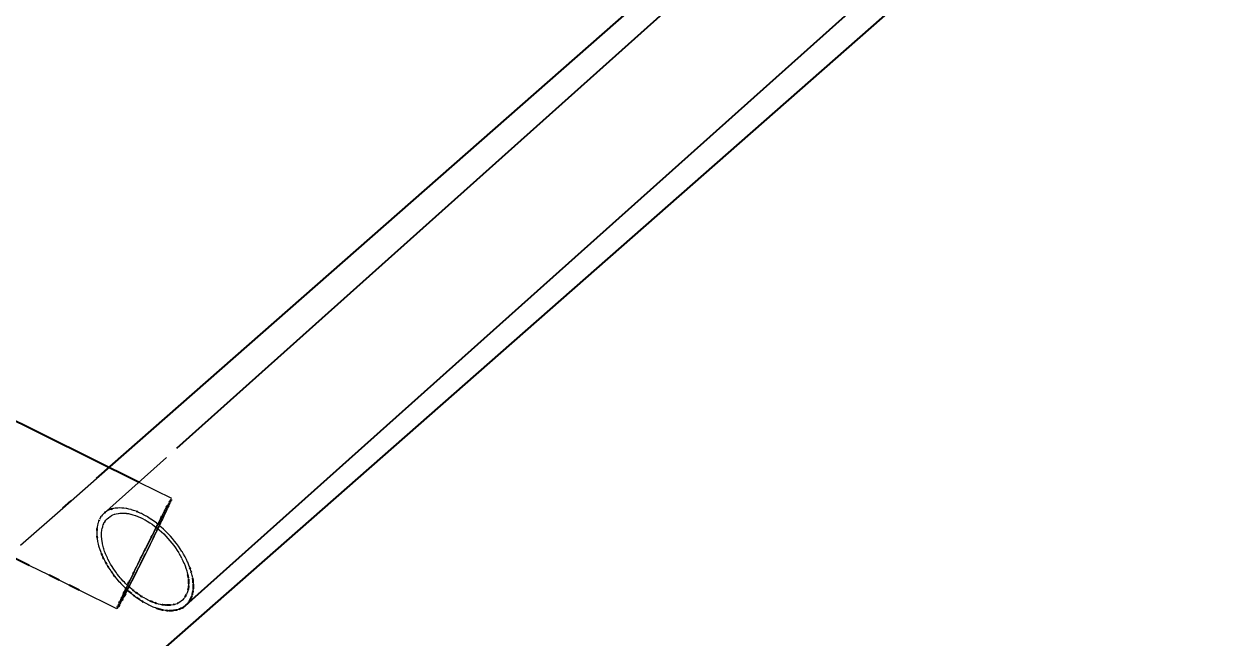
# Model space of a CAD drawing. Header units: millimetres. Extents: x -11795 to 47768, y 22971 to 65021.
# Drawn here: x 8600 to 10752, y 32909 to 34001 of the extents above; entities that cross this region are included whole.
import ezdxf

# ---------------------------------------------------------------- set-up
doc = ezdxf.new("R2010")
doc.units = ezdxf.units.MM
doc.linetypes.add('HIDDEN_50', pattern=[225, 150, -75])
for name, color, linetype, lineweight in [('DIMENSIONS', 3, 'Continuous', 18), ('PROFILE_HIDDEN', 9, 'HIDDEN_50', 18), ('PROFILE_VISIBLE', 4, 'Continuous', 25)]:
    doc.layers.add(name, color=color, linetype=linetype, lineweight=lineweight)
doc.styles.add('OpenSansCondensed-Light', font='OpenSansCondensed-Light.ttf')
doc.dimstyles.new('DIM_1_50', dxfattribs={"dimscale": 50, "dimtxt": 2.5, "dimasz": 2.5, "dimexe": 1.5, "dimexo": 1.5, "dimgap": 1, "dimtad": 1, "dimdec": 0, "dimzin": 12, "dimdsep": 46, "dimtxsty": 'OpenSansCondensed-Light', "dimtsz": 0.00125, "dimcen": 2.5, "dimclrd": 3, "dimclre": 3, "dimclrt": 3, "dimazin": 3, "dimtfac": 0.5, "dimtmove": 2, "dimatfit": 3})

msp = doc.modelspace()

# ---------------------------------------------------------------- linework, layer by layer
at = {"layer": 'PROFILE_HIDDEN'}
for p, q in [((8740.8, 33130.1), (8871.1, 33246.7)), ((8683.1, 33153.3), (8728.1, 33192.9)), ((8862, 33157.1), (8804, 33185.9)), ((8857.4, 33149.9), (8857.9, 33150.8)), ((8859, 33152.8), (8859.3, 33153.3)), ((8859.8, 33151.2), (8859, 33149.3)), ((8859.3, 33153.3), (8860.1, 33154.6)), ((8860.4, 33152.5), (8859.8, 33151.2)), ((8860.3, 33154.9), (8860.7, 33155.7)), ((8860.8, 33153.6), (8860.5, 33152.9)), ((8860.7, 33155.7), (8861.3, 33156.4)), ((8861.8, 33156.2), (8861.5, 33155.4)), ((8593.1, 33074.2), (8668.1, 33140.1)), ((8740.8, 33130.1), (8738.5, 33127.7)), ((8741.4, 33130.6), (8740.8, 33130.1)), ((8742.3, 33131.4), (8741.4, 33130.6)), ((8745.8, 33134.1), (8744.5, 33133.1)), ((8746.5, 33134.5), (8745.8, 33134.1)), ((8748.6, 33135.7), (8746.5, 33134.5)), ((8751.6, 33137.1), (8748.6, 33135.7)), ((8752.3, 33137.4), (8751.6, 33137.1)), ((8753.6, 33137.8), (8752.3, 33137.4)), ((8758.2, 33139.2), (8756.5, 33138.8)), ((8757.1, 33127.9), (8760, 33129.1)), ((8758.9, 33139.3), (8758.2, 33139.2)), ((8761.7, 33139.9), (8758.9, 33139.3)), ((8760, 33129.1), (8760.7, 33129.3)), ((8760.7, 33129.3), (8763.2, 33130)), ((8765.3, 33140.3), (8761.7, 33139.9)), ((8763.2, 33130), (8766.5, 33130.7)), ((8766, 33140.3), (8765.3, 33140.3)), ((8769.1, 33140.4), (8766, 33140.3)), ((8766.5, 33130.7), (8767.1, 33130.8)), ((8767.1, 33130.8), (8769.9, 33131.1)), ((8773.1, 33140.3), (8769.1, 33140.4)), ((8769.9, 33131.1), (8773.5, 33131.3)), ((8773.7, 33140.3), (8773.1, 33140.3)), ((8773.5, 33131.3), (8774.1, 33131.3)), ((8777.1, 33140), (8773.7, 33140.3)), ((8774.1, 33131.3), (8777.2, 33131.2)), ((8781.2, 33139.4), (8777.1, 33140)), ((8777.2, 33131.2), (8781, 33130.9)), ((8781, 33130.9), (8781.6, 33130.8)), ((8781.9, 33139.3), (8781.2, 33139.4)), ((8781.6, 33130.8), (8784.9, 33130.3)), ((8785.5, 33138.5), (8781.9, 33139.3)), ((8784.9, 33130.3), (8789, 33129.4)), ((8789.8, 33137.4), (8785.5, 33138.5)), ((8789, 33129.4), (8789.5, 33129.3)), ((8789.5, 33129.3), (8793.1, 33128.3)), ((8790.4, 33137.2), (8789.8, 33137.4)), ((8794.2, 33136.1), (8790.4, 33137.2)), ((8798.6, 33134.5), (8794.2, 33136.1)), ((8803.1, 33132.6), (8801.1, 33133.5)), ((8807.6, 33130.6), (8803.1, 33132.6)), ((8808.1, 33130.4), (8807.6, 33130.6)), ((8812.1, 33128.3), (8808.1, 33130.4)), ((8845, 33126.7), (8846.9, 33130.3)), ((8847.1, 33129.9), (8846.5, 33128.9)), ((8846.9, 33130.3), (8847.6, 33131.6)), ((8848.1, 33131.8), (8847.1, 33129.9)), ((8847.6, 33131.6), (8848.7, 33133.8)), ((8849.5, 33134.4), (8848.1, 33131.8)), ((8849.8, 33129.3), (8848.1, 33125.6)), ((8848.7, 33133.8), (8850.5, 33137)), ((8849.5, 33129.4), (8850.2, 33130.9)), ((8851.2, 33132.3), (8849.8, 33129.3)), ((8850.2, 33130.9), (8851.2, 33133.2)), ((8850.8, 33136.9), (8850.4, 33136.1)), ((8850.5, 33137), (8851, 33138.1)), ((8852, 33139.1), (8850.8, 33136.9)), ((8851, 33138.1), (8852.1, 33140.1)), ((8851.5, 33132.8), (8851.2, 33132.3)), ((8851.4, 33133.6), (8852.6, 33136.2)), ((8853, 33136.1), (8851.5, 33132.8)), ((8852.4, 33139.7), (8852, 33139.1)), ((8852.1, 33140.1), (8852.8, 33141.5)), ((8853.1, 33141), (8852.4, 33139.7)), ((8852.6, 33136.2), (8853.4, 33138)), ((8854.2, 33138.8), (8853, 33136.1)), ((8853.6, 33141.9), (8853.1, 33141)), ((8854, 33139.4), (8854.5, 33140.5)), ((8854.4, 33139.2), (8854.2, 33138.8)), ((8855.8, 33142.1), (8854.4, 33139.2)), ((8854.5, 33144.6), (8855, 33145.5)), ((8854.5, 33140.5), (8855.1, 33141.9)), ((8855, 33145.5), (8856.2, 33147.8)), ((8855.3, 33142.2), (8855.9, 33143.7)), ((8856.2, 33146.2), (8855.7, 33145.6)), ((8856.8, 33144.3), (8855.8, 33142.1)), ((8855.9, 33143.7), (8856.1, 33144.2)), ((8856.2, 33147.8), (8856.6, 33148.5)), ((8856.6, 33146.9), (8856.2, 33146.2)), ((8856.6, 33148.5), (8857.4, 33149.9)), ((8858, 33147.1), (8857, 33144.7)), ((8858.8, 33148.9), (8858, 33147.1)), ((8729.8, 33109.4), (8729.4, 33106.8)), ((8730.7, 33112.9), (8729.8, 33109.4)), ((8731, 33113.9), (8730.7, 33112.9)), ((8731.8, 33116.3), (8731, 33113.9)), ((8732.5, 33117.8), (8731.8, 33116.3)), ((8734.7, 33122.4), (8733.6, 33120.3)), ((8735.6, 33123.8), (8734.7, 33122.4)), ((8738.5, 33127.7), (8737, 33125.9)), ((8739.3, 33107.1), (8739.6, 33108)), ((8739.6, 33108), (8740.4, 33110.3)), ((8740.4, 33110.3), (8741.7, 33113.2)), ((8742.7, 33115), (8743.3, 33116)), ((8743.3, 33116), (8745.1, 33118.5)), ((8745.1, 33118.5), (8745.6, 33119.1)), ((8745.6, 33119.1), (8747.1, 33120.8)), ((8747.1, 33120.8), (8749.3, 33123)), ((8749.3, 33123), (8749.9, 33123.4)), ((8749.9, 33123.4), (8751.7, 33124.9)), ((8751.7, 33124.9), (8754.3, 33126.5)), ((8754.3, 33126.5), (8754.9, 33126.8)), ((8754.9, 33126.8), (8757.1, 33127.9)), ((8793.1, 33128.3), (8797.2, 33127)), ((8797.2, 33127), (8797.8, 33126.8)), ((8797.8, 33126.8), (8801.5, 33125.4)), ((8801.5, 33125.4), (8805.7, 33123.6)), ((8806.2, 33123.4), (8810, 33121.6)), ((8810, 33121.6), (8814.3, 33119.3)), ((8816.7, 33125.8), (8812.1, 33128.3)), ((8814.7, 33119.1), (8818.6, 33116.8)), ((8821.2, 33123.1), (8817.1, 33125.6)), ((8818.6, 33116.8), (8822.9, 33114.2)), ((8825.7, 33120.1), (8821.2, 33123.1)), ((8823.2, 33113.9), (8827.2, 33111.3)), ((8830.2, 33117), (8826, 33119.9)), ((8827.2, 33111.3), (8831.4, 33108.2)), ((8834.7, 33113.7), (8830.2, 33117)), ((8831.6, 33108), (8835.6, 33104.9)), ((8834.3, 33105.8), (8835.2, 33107.6)), ((8839.1, 33110.2), (8834.9, 33113.5)), ((8835.2, 33107.6), (8836.6, 33110.3)), ((8836.2, 33108.9), (8835.4, 33107.3)), ((8837.4, 33111.4), (8836.2, 33108.9)), ((8836.6, 33110.3), (8838.8, 33114.6)), ((8839.4, 33115.2), (8837.4, 33111.4)), ((8840, 33108.6), (8838, 33104.4)), ((8838.5, 33106.1), (8840.4, 33110.1)), ((8838.8, 33114.6), (8839.7, 33116.3)), ((8843.4, 33106.5), (8839.1, 33110.2)), ((8840.2, 33116.7), (8839.4, 33115.2)), ((8839.7, 33116.3), (8841, 33118.8)), ((8842.2, 33113.3), (8840.1, 33109)), ((8841.3, 33118.9), (8840.2, 33116.7)), ((8840.4, 33110.1), (8842.1, 33113.6)), ((8841, 33118.8), (8842, 33120.8)), ((8843.2, 33122.4), (8841.3, 33118.9)), ((8844.1, 33117.2), (8842.2, 33113.3)), ((8842.3, 33114.1), (8844.1, 33117.8)), ((8843.5, 33123), (8843.2, 33122.4)), ((8844.1, 33117.8), (8845.5, 33120.9)), ((8846.2, 33121.7), (8844.3, 33117.6)), ((8844.4, 33125.5), (8845, 33126.7)), ((8846.5, 33128.9), (8845.7, 33127.3)), ((8845.8, 33121.4), (8847.3, 33124.8)), ((8847.8, 33125.1), (8846.2, 33121.7)), ((8847.3, 33124.8), (8848.6, 33127.5)), ((8848.1, 33125.6), (8847.8, 33125.1)), ((8728.7, 33100.5), (8728.6, 33099.1)), ((8728.6, 33099.1), (8728.6, 33097.8)), ((8728.6, 33097.8), (8728.6, 33093.7)), ((8728.6, 33093.7), (8728.8, 33090.9)), ((8728.8, 33090.9), (8728.9, 33090.1)), ((8729.2, 33105.7), (8728.9, 33103.7)), ((8729.4, 33106.8), (8729.2, 33105.7)), ((8729.2, 33087.2), (8729.5, 33085)), ((8737.2, 33092.9), (8737.3, 33094.1)), ((8737.3, 33088.9), (8737.2, 33092.9)), ((8737.3, 33094.1), (8737.4, 33096.6)), ((8737.5, 33086.3), (8737.3, 33088.9)), ((8737.4, 33096.6), (8737.8, 33100.3)), ((8737.6, 33084.9), (8737.5, 33086.3)), ((8737.8, 33100.3), (8738, 33101.4)), ((8738, 33101.4), (8738.4, 33103.8)), ((8738.4, 33103.8), (8739.3, 33107.1)), ((8822.1, 33081.6), (8824.6, 33086.6)), ((8826.5, 33089.8), (8824.1, 33085.2)), ((8824.6, 33086.6), (8825.7, 33088.9)), ((8825.7, 33088.9), (8827.1, 33091.6)), ((8827.5, 33091.8), (8826.5, 33089.8)), ((8827.1, 33091.6), (8829.5, 33096.4)), ((8828.8, 33094.4), (8827.5, 33091.8)), ((8827.7, 33083.7), (8829.8, 33088.2)), ((8830.9, 33089.9), (8828.6, 33085.2)), ((8831, 33098.8), (8828.8, 33094.4)), ((8829.5, 33096.4), (8830.6, 33098.5)), ((8829.9, 33088.4), (8832.2, 33093)), ((8830.6, 33098.5), (8831.9, 33101.2)), ((8831.9, 33100.6), (8831, 33098.8)), ((8833.4, 33095), (8831, 33090.1)), ((8831.9, 33101.2), (8834.3, 33105.8)), ((8833.2, 33103.1), (8831.9, 33100.6)), ((8832.2, 33093), (8834.2, 33097.2)), ((8835.4, 33107.3), (8833.2, 33103.1)), ((8835.6, 33099.5), (8833.4, 33095)), ((8834.3, 33097.5), (8835.4, 33099.7)), ((8835.6, 33104.9), (8839.7, 33101.5)), ((8838, 33104.4), (8835.7, 33099.8)), ((8837.4, 33103.8), (8838.3, 33105.7)), ((8839.8, 33101.4), (8843.7, 33097.9)), ((8847.6, 33102.7), (8843.5, 33106.4)), ((8843.7, 33097.9), (8847.7, 33094.1)), ((8851.8, 33098.7), (8847.6, 33102.7)), ((8847.7, 33094.1), (8851.5, 33090.2)), ((8851.5, 33090.2), (8855.2, 33086.2)), ((8855.8, 33094.6), (8851.8, 33098.7)), ((8855.2, 33086.2), (8858.8, 33082.1)), ((8859.8, 33090.4), (8855.8, 33094.6)), ((8863.6, 33086), (8859.8, 33090.4)), ((8867.2, 33081.6), (8863.6, 33086)), ((8729.5, 33085), (8730, 33082.2)), ((8730, 33082.2), (8730.3, 33080.5)), ((8730.3, 33080.5), (8731.3, 33076)), ((8731.3, 33076), (8732.1, 33073.1)), ((8732.1, 33073.1), (8732.6, 33071.3)), ((8732.6, 33071.3), (8734.1, 33066.6)), ((8734.1, 33066.6), (8735.1, 33063.8)), ((8738.2, 33080.7), (8737.6, 33084.9)), ((8738.7, 33078), (8738.2, 33080.7)), ((8739, 33076.4), (8738.7, 33078)), ((8740, 33072.1), (8739, 33076.4)), ((8740.8, 33069.4), (8740, 33072.1)), ((8741.2, 33067.7), (8740.8, 33069.4)), ((8742.7, 33063.2), (8741.2, 33067.7)), ((8811.8, 33061.1), (8814.4, 33066.3)), ((8814.5, 33065.9), (8813.2, 33063.4)), ((8814.4, 33066.3), (8815.7, 33068.8)), ((8816.9, 33070.8), (8814.5, 33065.9)), ((8815.7, 33068.8), (8817, 33071.4)), ((8818.6, 33064.8), (8816, 33059.6)), ((8818.1, 33073.1), (8816.9, 33070.8)), ((8817, 33071.4), (8819.5, 33076.6)), ((8819.3, 33075.7), (8818.1, 33073.1)), ((8818.2, 33064.4), (8820.5, 33069.2)), ((8821.1, 33069.8), (8818.6, 33064.8)), ((8821.7, 33080.4), (8819.3, 33075.7)), ((8819.5, 33076.6), (8820.7, 33078.9)), ((8820.6, 33069.3), (8823, 33074.2)), ((8820.7, 33078.9), (8822.1, 33081.6)), ((8823.6, 33075.1), (8821.1, 33069.9)), ((8822.8, 33082.6), (8821.7, 33080.4)), ((8824.1, 33085.2), (8822.8, 33082.6)), ((8823, 33074.2), (8825.2, 33078.8)), ((8826.1, 33080), (8823.6, 33075.1)), ((8825.3, 33079), (8827.7, 33083.7)), ((8828.6, 33085.2), (8826.1, 33080.1)), ((8858.8, 33082.1), (8862.2, 33078)), ((8862.3, 33077.9), (8865.6, 33073.6)), ((8865.6, 33073.6), (8868.7, 33069.3)), ((8870.7, 33077), (8867.2, 33081.6)), ((8868.8, 33069.2), (8871.8, 33064.7)), ((8874, 33072.5), (8870.7, 33077)), ((8871.8, 33064.7), (8874.4, 33060.4)), ((8877.3, 33067.7), (8874.1, 33072.4)), ((8880.2, 33063.2), (8877.3, 33067.7)), ((8735.1, 33063.8), (8735.8, 33061.9)), ((8735.8, 33061.9), (8736.7, 33059.5)), ((8738.3, 33055.7), (8738.9, 33054.3)), ((8738.9, 33054.3), (8739.4, 33053.3)), ((8741, 33049.9), (8742.2, 33047.5)), ((8742.2, 33047.5), (8743.6, 33044.7)), ((8743.7, 33060.5), (8742.7, 33063.2)), ((8743.6, 33044.7), (8744.2, 33043.7)), ((8744.4, 33058.7), (8743.7, 33060.5)), ((8746.4, 33054.2), (8744.4, 33058.7)), ((8747.6, 33051.5), (8746.4, 33054.2)), ((8748.5, 33049.6), (8747.6, 33051.5)), ((8750.8, 33045), (8748.5, 33049.6)), ((8752.2, 33042.5), (8750.8, 33045)), ((8801.7, 33040.5), (8804.2, 33045.6)), ((8803.7, 33044), (8802.4, 33041.5)), ((8804.8, 33046.3), (8803.7, 33044)), ((8804.2, 33045.6), (8805.5, 33048.3)), ((8807.2, 33051.2), (8804.8, 33046.3)), ((8805.5, 33048.3), (8806.7, 33050.8)), ((8808.3, 33044.1), (8805.8, 33039.2)), ((8806.1, 33040.2), (8808.4, 33044.9)), ((8806.7, 33050.8), (8809.3, 33055.9)), ((8808.4, 33053.7), (8807.2, 33051.2)), ((8810.9, 33049.2), (8808.3, 33044.1)), ((8809.6, 33056.1), (8808.4, 33053.7)), ((8808.4, 33044.9), (8810.9, 33049.7)), ((8809.3, 33055.9), (8810.6, 33058.5)), ((8812.1, 33061), (8809.6, 33056.1)), ((8810.6, 33058.5), (8811.8, 33061.1)), ((8810.9, 33049.8), (8813.3, 33054.6)), ((8813.4, 33054.4), (8810.9, 33049.3)), ((8813.2, 33063.4), (8812.1, 33061)), ((8813.3, 33054.6), (8815.7, 33059.5)), ((8816, 33059.6), (8813.4, 33054.4)), ((8815.7, 33059.5), (8818.2, 33064.4)), ((8874.6, 33060.2), (8877.2, 33055.7)), ((8877.2, 33055.7), (8879.5, 33051.4)), ((8879.6, 33051.1), (8881.9, 33046.6)), ((8883.2, 33058.2), (8880.3, 33063)), ((8881.9, 33046.6), (8883.7, 33042.4)), ((8885.7, 33053.7), (8883.2, 33058.2)), ((8888.3, 33048.6), (8885.8, 33053.4)), ((8890.3, 33044.1), (8888.3, 33048.6)), ((8892.6, 33038.9), (8890.5, 33043.7)), ((8644.2, 33020.6), (8608.5, 33038.3)), ((8746.1, 33040.3), (8747.5, 33037.9)), ((8747.5, 33037.9), (8748.3, 33036.5)), ((8749.8, 33034.2), (8750.4, 33033.1)), ((8750.4, 33033.1), (8753.5, 33028.4)), ((8753.4, 33040.5), (8752.2, 33042.5)), ((8756.1, 33036), (8753.4, 33040.5)), ((8753.5, 33028.4), (8754.4, 33027.1)), ((8757.7, 33033.5), (8756.1, 33036)), ((8756.1, 33024.8), (8756.8, 33023.7)), ((8756.8, 33023.7), (8758.5, 33021.4)), ((8759, 33031.5), (8757.7, 33033.5)), ((8762.1, 33027.1), (8759, 33031.5)), ((8763.8, 33024.8), (8762.1, 33027.1)), ((8765.3, 33022.7), (8763.8, 33024.8)), ((8768.7, 33018.4), (8765.3, 33022.7)), ((8793.3, 33022.8), (8791.2, 33018.4)), ((8792, 33020.7), (8793.2, 33023.1)), ((8794.6, 33025.4), (8793.3, 33022.8)), ((8794.4, 33017.1), (8796.7, 33021.5)), ((8795.5, 33027.4), (8794.6, 33025.4)), ((8795, 33026.9), (8795.7, 33028.2)), ((8797.8, 33032), (8795.5, 33027.4)), ((8795.7, 33028.2), (8796.7, 33030.4)), ((8798.3, 33024.1), (8796, 33019.6)), ((8796.7, 33030.4), (8799.2, 33035.4)), ((8796.8, 33021.8), (8799, 33026)), ((8799, 33034.6), (8797.8, 33032)), ((8800.7, 33029), (8798.3, 33024.1)), ((8800.1, 33036.7), (8799, 33034.6)), ((8799, 33026), (8801.3, 33030.6)), ((8799.2, 33035.4), (8800.5, 33038.1)), ((8802.4, 33041.5), (8800.1, 33036.7)), ((8800.5, 33038.1), (8801.7, 33040.5)), ((8803.2, 33034), (8800.8, 33029.2)), ((8801.4, 33030.8), (8803.6, 33035.3)), ((8805.8, 33039), (8803.2, 33034)), ((8803.6, 33035.3), (8806, 33040)), ((8883.9, 33042), (8885.7, 33037.5)), ((8885.7, 33037.5), (8887.1, 33033.4)), ((8887.1, 33033.4), (8887.3, 33033)), ((8887.3, 33033), (8888.7, 33028.5)), ((8888.7, 33028.5), (8889.7, 33024.7)), ((8889.7, 33024.7), (8889.8, 33024.1)), ((8889.8, 33024.1), (8890.3, 33022)), ((8894.2, 33034.7), (8892.6, 33038.9)), ((8896, 33029.4), (8895.2, 33031.8)), ((8896.6, 33027.4), (8896, 33029.4)), ((8898.5, 33020.2), (8897.4, 33024.8)), ((8679.9, 33002.9), (8662, 33011.8)), ((8761.2, 33018), (8762.1, 33016.8)), ((8762.1, 33016.8), (8763.9, 33014.6)), ((8763.9, 33014.6), (8767.6, 33010.2)), ((8767.6, 33010.2), (8769.5, 33008.1)), ((8770.5, 33016.3), (8768.7, 33018.4)), ((8769.5, 33008.1), (8771.5, 33005.9)), ((8772.2, 33014.2), (8770.5, 33016.3)), ((8771.5, 33005.9), (8775.5, 33001.7)), ((8775.9, 33010.2), (8772.2, 33014.2)), ((8775.5, 33001.7), (8777.4, 32999.8)), ((8777.8, 33008.2), (8775.9, 33010.2)), ((8779.7, 33006.2), (8777.8, 33008.2)), ((8783.6, 33002.4), (8779.7, 33006.2)), ((8781.9, 32999.7), (8782.5, 33000.9)), ((8782.7, 33000.7), (8782.2, 32999.6)), ((8782.5, 33000.9), (8783.3, 33002.6)), ((8783.4, 33002.1), (8782.7, 33000.7)), ((8783.3, 33002.6), (8784.3, 33004.8)), ((8785.2, 33006), (8783.4, 33002.1)), ((8785.5, 33000.7), (8783.6, 33002.4)), ((8784.5, 32997.8), (8786.2, 33001)), ((8786.7, 33001.4), (8784.6, 32997.3)), ((8786.4, 33008.4), (8785.2, 33006)), ((8787.6, 32998.7), (8785.5, 33000.7)), ((8786, 33008.2), (8786.6, 33009.5)), ((8786.2, 33001), (8788.1, 33004.8)), ((8787.1, 33010), (8786.4, 33008.4)), ((8786.6, 33009.5), (8787.5, 33011.4)), ((8788.9, 33005.6), (8786.9, 33001.8)), ((8789.1, 33014.1), (8787.1, 33010)), ((8787.5, 33011.4), (8789.7, 33016)), ((8788.4, 33005.2), (8790.2, 33008.7)), ((8791.1, 33010.1), (8788.9, 33005.6)), ((8790.3, 33016.6), (8789.1, 33014.1)), ((8789.7, 33016), (8791, 33018.7)), ((8790.2, 33008.7), (8792.3, 33012.9)), ((8791.2, 33018.4), (8790.3, 33016.6)), ((8791, 33018.7), (8792, 33020.7)), ((8793.5, 33014.6), (8791.3, 33010.4)), ((8792.5, 33013.2), (8794.4, 33017.1)), ((8795.8, 33019.3), (8793.5, 33014.6)), ((8891.4, 33015.6), (8891.6, 33013.6)), ((8892, 33003.7), (8891.9, 33002.1)), ((8892, 33005.6), (8892, 33003.7)), ((8899.3, 33016.3), (8898.5, 33020.2)), ((8900.6, 33004.8), (8900.5, 33006.9)), ((8764.6, 32960.9), (8697.7, 32994.1)), ((8771.5, 32977.4), (8772.4, 32979.4)), ((8772.5, 32978.6), (8772.2, 32978)), ((8772.4, 32979.4), (8772.6, 32979.9)), ((8773, 32979.7), (8772.5, 32978.6)), ((8773.6, 32982), (8774.3, 32983.6)), ((8774, 32978), (8775.1, 32980.1)), ((8774.3, 32983.6), (8775.3, 32985.8)), ((8775.7, 32985.8), (8774.5, 32983.2)), ((8775.3, 32979.5), (8774.5, 32978)), ((8775.3, 32985.8), (8775.9, 32987)), ((8775.5, 32980), (8775.3, 32979.5)), ((8775.4, 32980.5), (8776.4, 32982.4)), ((8777, 32982.6), (8775.5, 32980)), ((8776.6, 32987.6), (8775.7, 32985.8)), ((8775.9, 32987), (8776.8, 32988.8)), ((8776.4, 32982.4), (8777.1, 32983.7)), ((8777.1, 32988.6), (8776.6, 32987.6)), ((8777.8, 32984.3), (8777, 32982.6)), ((8777.8, 32990.2), (8777.1, 32988.6)), ((8777.4, 32999.8), (8779.6, 32997.7)), ((8778.2, 32991.8), (8778.7, 32993)), ((8778.6, 32986.6), (8779.3, 32987.8)), ((8778.7, 32993), (8779.4, 32994.5)), ((8779.4, 32993.8), (8779, 32992.8)), ((8779.3, 32987.8), (8780.8, 32990.8)), ((8779.4, 32994.5), (8780.4, 32996.5)), ((8780, 32995), (8779.4, 32993.8)), ((8779.6, 32997.7), (8783.8, 32993.8)), ((8780.6, 32989.6), (8779.8, 32988)), ((8780.8, 32996.7), (8780, 32995)), ((8782.5, 32993.3), (8780.6, 32989.6)), ((8780.8, 32990.8), (8781.1, 32991.2)), ((8781.1, 32991.2), (8781.8, 32992.6)), ((8782.8, 32993.8), (8782.5, 32993.3)), ((8784.6, 32997.3), (8782.8, 32993.8)), ((8783.4, 32995.7), (8784.3, 32997.4)), ((8783.8, 32993.8), (8784.8, 32992.9)), ((8791.6, 32995.2), (8787.6, 32998.7)), ((8790.2, 32988.3), (8792.4, 32986.5)), ((8792.6, 32994.4), (8791.6, 32995.2)), ((8792.4, 32986.5), (8793.4, 32985.7)), ((8795.8, 32991.9), (8794.7, 32992.8)), ((8795.6, 32984), (8796.8, 32983.1)), ((8797.9, 32990.3), (8795.8, 32991.9)), ((8796.8, 32983.1), (8799.1, 32981.4)), ((8801.9, 32987.4), (8800.9, 32988)), ((8804.2, 32985.7), (8801.9, 32987.4)), ((8806.4, 32984.3), (8804.2, 32985.7)), ((8810.3, 32981.8), (8809.4, 32982.4)), ((8812.8, 32980.3), (8810.3, 32981.8)), ((8817.1, 32977.9), (8812.8, 32980.3)), ((8883.2, 32978.7), (8881.6, 32977)), ((8885.1, 32981.2), (8883.2, 32978.7)), ((8889.5, 32989.7), (8888.5, 32987.3)), ((8890.5, 32993), (8889.5, 32989.7)), ((8890.6, 32993.6), (8890.5, 32993)), ((8890.9, 32995), (8890.6, 32993.6)), ((8898.3, 32984.5), (8898.7, 32985.9)), ((8900.1, 32993.1), (8900.4, 32994.7)), ((8900.4, 32994.7), (8900.5, 32996.6)), ((8764.7, 32961.5), (8764.9, 32962.2)), ((8765.6, 32962), (8765.2, 32961.5)), ((8766.1, 32962.9), (8765.6, 32962)), ((8766.8, 32964.1), (8766.3, 32963.2)), ((8766.4, 32966), (8767.2, 32967.8)), ((8767.3, 32964.8), (8766.8, 32964.1)), ((8767.2, 32967.8), (8767.8, 32969.2)), ((8767.8, 32969.2), (8768, 32969.8)), ((8768, 32969.8), (8768.6, 32971)), ((8769.8, 32969.2), (8769.2, 32968.2)), ((8769.7, 32971.7), (8769.5, 32971.1)), ((8769.8, 32971), (8770.2, 32971.5)), ((8771, 32971.4), (8770, 32969.6)), ((8770.2, 32974.7), (8771.5, 32977.4)), ((8770.3, 32971.7), (8770.7, 32972.3)), ((8770.7, 32972.3), (8771.3, 32973.3)), ((8772.3, 32973.9), (8771, 32971.4)), ((8771.7, 32976.7), (8771.3, 32975.9)), ((8771.5, 32973.6), (8771.8, 32974.1)), ((8772.2, 32978), (8771.7, 32976.7)), ((8772.5, 32974.3), (8772.3, 32973.9)), ((8773.1, 32975.5), (8772.5, 32974.3)), ((8773.6, 32977.3), (8774, 32978)), ((8804.5, 32977.7), (8805.8, 32976.8)), ((8805.8, 32976.8), (8808.1, 32975.4)), ((8811.3, 32973.4), (8812.2, 32972.9)), ((8812.2, 32972.9), (8814.9, 32971.4)), ((8814.9, 32971.4), (8819.4, 32969)), ((8818.9, 32977.1), (8817.1, 32977.9)), ((8821.4, 32975.8), (8818.9, 32977.1)), ((8819.4, 32969), (8821.2, 32968.1)), ((8821.2, 32968.1), (8823.9, 32966.8)), ((8823.6, 32974.8), (8821.4, 32975.8)), ((8823.9, 32966.8), (8828.4, 32964.8)), ((8828.4, 32964.8), (8830.1, 32964.2)), ((8829.9, 32972.2), (8828.6, 32972.7)), ((8832, 32971.5), (8829.9, 32972.2)), ((8830.1, 32964.2), (8832.9, 32963.1)), ((8832.9, 32963.1), (8835.1, 32962.4)), ((8835.7, 32970.3), (8834.9, 32970.5)), ((8838.3, 32969.5), (8835.7, 32970.3)), ((8842.3, 32968.5), (8838.3, 32969.5)), ((8843.7, 32968.3), (8842.3, 32968.5)), ((8845, 32968.1), (8843.7, 32968.3)), ((8846.7, 32959.3), (8847.4, 32959.2)), ((8847.4, 32959.2), (8850.1, 32958.7)), ((8850.1, 32958.7), (8852.2, 32958.5)), ((8851.4, 32967.3), (8850.8, 32967.3)), ((8852.7, 32967.2), (8851.4, 32967.3)), ((8854.9, 32958.2), (8855.5, 32958.2)), ((8855.5, 32958.2), (8856.9, 32958.1)), ((8861.1, 32967.5), (8859.9, 32967.4)), ((8864.5, 32968), (8861.1, 32967.5)), ((8867.7, 32968.8), (8866.6, 32968.6)), ((8870.7, 32969.9), (8867.7, 32968.8)), ((8871.6, 32959.4), (8872.8, 32959.6)), ((8873.6, 32971.2), (8872.6, 32970.7)), ((8872.8, 32959.6), (8874.4, 32960.2)), ((8876.3, 32972.7), (8873.6, 32971.2)), ((8877, 32973.2), (8876.3, 32972.7)), ((8878.8, 32974.5), (8877, 32973.2)), ((8881.1, 32976.5), (8878.8, 32974.5)), ((8881.6, 32977), (8881.1, 32976.5))]:
    msp.add_line(p, q, dxfattribs=at)
at = {"layer": 'PROFILE_VISIBLE'}
for p, q in [((8871.1, 33246.7), (10353, 34572.8)), ((8728.1, 33192.9), (10288.2, 34563.6)), ((8887.3, 32967.3), (10615, 34513.2)), ((7141.6, 31390.8), (10674.2, 34494.9)), ((8804, 33185.9), (7055.7, 34052.9)), ((8608.5, 33038.3), (6878.1, 33896.5)), ((8668.1, 33140.1), (8683.1, 33153.3)), ((8857.9, 33150.8), (8858.4, 33151.7)), ((8858.4, 33151.7), (8858.7, 33152.2)), ((8858.7, 33152.2), (8859, 33152.8)), ((8861.1, 33154.3), (8860.8, 33153.6)), ((8743.2, 33132.2), (8742.3, 33131.4)), ((8744.5, 33133.1), (8743.2, 33132.2)), ((8754.8, 33138.3), (8753.6, 33137.8)), ((8756.5, 33138.8), (8754.8, 33138.3)), ((8801.1, 33133.5), (8799.1, 33134.3)), ((8848.8, 33127.9), (8849.5, 33129.4)), ((8850.4, 33136.1), (8849.9, 33135.2)), ((8852.8, 33141.5), (8853.6, 33142.9)), ((8853.6, 33142.9), (8854, 33143.8)), ((8854, 33142.7), (8853.6, 33141.9)), ((8853.6, 33138.4), (8854, 33139.4)), ((8854, 33143.8), (8854.5, 33144.6)), ((8854.9, 33144.2), (8854.3, 33143.1)), ((8855.6, 33145.3), (8854.9, 33144.2)), ((8856.1, 33144.2), (8856.3, 33144.7)), ((8856.4, 33145), (8856.8, 33146)), ((8856.8, 33146), (8856.9, 33146.5)), ((8733.1, 33119.4), (8732.5, 33117.8)), ((8736.5, 33125.2), (8735.6, 33123.8)), ((8742.2, 33114), (8742.7, 33115)), ((8842, 33120.8), (8843, 33122.8)), ((8843, 33122.8), (8843.8, 33124.3)), ((8843.8, 33123.7), (8843.5, 33123)), ((8844.9, 33125.8), (8843.8, 33123.7)), ((8843.8, 33124.3), (8844.4, 33125.5)), ((8845.7, 33127.3), (8844.9, 33125.8)), ((8728.9, 33103.7), (8728.7, 33101.8)), ((8728.7, 33101.8), (8728.7, 33100.5)), ((8728.9, 33090.1), (8729, 33089.4)), ((8729, 33089.4), (8729.2, 33087.2)), ((8835.4, 33099.7), (8836.4, 33101.8)), ((8836.4, 33101.8), (8837.4, 33103.8)), ((8736.7, 33059.5), (8737.7, 33057.1)), ((8737.7, 33057.1), (8738.3, 33055.7)), ((8739.4, 33053.3), (8739.8, 33052.3)), ((8739.8, 33052.3), (8741, 33049.9)), ((8744.2, 33043.7), (8744.7, 33042.6)), ((8744.7, 33042.6), (8746.1, 33040.3)), ((8748.3, 33036.5), (8749.1, 33035.2)), ((8749.1, 33035.2), (8749.8, 33034.2)), ((8754.4, 33027.1), (8755.3, 33025.9)), ((8755.3, 33025.9), (8756.1, 33024.8)), ((8758.5, 33021.4), (8760.3, 33019.1)), ((8793.2, 33023.1), (8794.4, 33025.5)), ((8794.4, 33025.5), (8795, 33026.9)), ((8890.3, 33022), (8890.7, 33019.8)), ((8895.2, 33031.8), (8894.4, 33034.2)), ((8897.2, 33025.3), (8896.6, 33027.4)), ((8662, 33011.8), (8644.2, 33020.6)), ((8697.7, 32994.1), (8679.9, 33002.9)), ((8760.3, 33019.1), (8761.2, 33018)), ((8784.3, 33004.8), (8785.4, 33006.9)), ((8785.4, 33006.9), (8786, 33008.2)), ((8890.7, 33019.8), (8891.3, 33016.2)), ((8891.7, 32999.9), (8891.2, 32996.4)), ((8891.6, 33013.6), (8891.8, 33011.5)), ((8891.8, 33000.6), (8891.7, 32999.9)), ((8891.8, 33011.5), (8892, 33008.2)), ((8891.9, 33002.1), (8891.8, 33000.6)), ((8892, 33008.2), (8892, 33007.5)), ((8892, 33007.5), (8892, 33005.6)), ((8900.1, 33011.2), (8899.4, 33015.6)), ((8900.4, 33007.5), (8900.1, 33011.2)), ((8900.7, 33002.7), (8900.6, 33004.8)), ((8900.7, 32999.3), (8900.7, 33002.7)), ((8772.6, 32979.9), (8772.8, 32980.4)), ((8772.8, 32980.4), (8773.6, 32982)), ((8773.5, 32980.8), (8773, 32979.7)), ((8774.2, 32982.4), (8773.5, 32980.8)), ((8776.8, 32988.8), (8777.6, 32990.6)), ((8777.1, 32983.7), (8777.8, 32985)), ((8777.6, 32990.6), (8778.2, 32991.8)), ((8778.5, 32991.7), (8777.8, 32990.2)), ((8778.7, 32986), (8777.8, 32984.3)), ((8778, 32985.4), (8778.6, 32986.6)), ((8779, 32992.8), (8778.5, 32991.7)), ((8779, 32986.5), (8778.7, 32986)), ((8779.8, 32988), (8779, 32986.5)), ((8780.4, 32996.5), (8781.3, 32998.4)), ((8781.7, 32998.5), (8780.8, 32996.7)), ((8781.3, 32998.4), (8781.9, 32999.7)), ((8782.2, 32999.6), (8781.7, 32998.5)), ((8781.8, 32992.6), (8782.5, 32994)), ((8782.5, 32994), (8783.4, 32995.7)), ((8784.8, 32992.9), (8785.8, 32992)), ((8785.8, 32992), (8788, 32990.1)), ((8788, 32990.1), (8790.2, 32988.3)), ((8793.5, 32993.7), (8792.6, 32994.4)), ((8793.4, 32985.7), (8794.4, 32984.9)), ((8794.7, 32992.8), (8793.5, 32993.7)), ((8794.4, 32984.9), (8795.6, 32984)), ((8800, 32988.7), (8797.9, 32990.3)), ((8799.1, 32981.4), (8801.3, 32979.8)), ((8800.9, 32988), (8800, 32988.7)), ((8801.3, 32979.8), (8803.2, 32978.5)), ((8803.2, 32978.5), (8804.5, 32977.7)), ((8808.5, 32982.9), (8806.4, 32984.3)), ((8809.4, 32982.4), (8808.5, 32982.9)), ((8886.8, 32983.8), (8885.5, 32981.8)), ((8888.2, 32986.7), (8886.8, 32983.8)), ((8891.2, 32996.4), (8890.9, 32995)), ((8895.7, 32978.1), (8896.8, 32980.6)), ((8896.8, 32980.6), (8898.1, 32983.8)), ((8898.7, 32985.9), (8899.1, 32987.3)), ((8899.1, 32987.3), (8899.8, 32990.9)), ((8899.8, 32990.9), (8899.9, 32991.6)), ((8899.9, 32991.6), (8900.1, 32993.1)), ((8900.5, 32996.6), (8900.6, 32998.6)), ((8900.6, 32998.6), (8900.7, 32999.3)), ((8765.3, 32963.2), (8765.8, 32964.5)), ((8765.8, 32964.5), (8766.2, 32965.6)), ((8767.7, 32965.5), (8767.3, 32964.8)), ((8768.7, 32967.3), (8767.9, 32965.9)), ((8768.6, 32971), (8769.1, 32972.1)), ((8769.2, 32968.2), (8768.7, 32967.3)), ((8769.1, 32972.1), (8769.8, 32973.8)), ((8770.4, 32973.7), (8770, 32972.6)), ((8770.8, 32974.7), (8770.4, 32973.7)), ((8771.3, 32975.9), (8771, 32975.1)), ((8771.8, 32974.1), (8772.1, 32974.6)), ((8772.1, 32974.6), (8773, 32976.2)), ((8773.7, 32976.6), (8773.1, 32975.5)), ((8773.2, 32976.5), (8773.6, 32977.3)), ((8774.5, 32978), (8773.7, 32976.6)), ((8808.1, 32975.4), (8810.3, 32974)), ((8810.3, 32974), (8811.3, 32973.4)), ((8825.7, 32973.9), (8823.6, 32974.8)), ((8827.3, 32973.2), (8825.7, 32973.9)), ((8828.6, 32972.7), (8827.3, 32973.2)), ((8834.1, 32970.7), (8832, 32971.5)), ((8834.9, 32970.5), (8834.1, 32970.7)), ((8835.1, 32962.4), (8837.3, 32961.6)), ((8837.3, 32961.6), (8838.9, 32961.2)), ((8838.9, 32961.2), (8841.7, 32960.4)), ((8841.7, 32960.4), (8845.9, 32959.4)), ((8846.3, 32967.8), (8845, 32968.1)), ((8845.9, 32959.4), (8846.7, 32959.3)), ((8850.2, 32967.4), (8846.3, 32967.8)), ((8850.8, 32967.3), (8850.2, 32967.4)), ((8852.2, 32958.5), (8854.2, 32958.2)), ((8853.9, 32967.2), (8852.7, 32967.2)), ((8857.6, 32967.2), (8853.9, 32967.2)), ((8854.2, 32958.2), (8854.9, 32958.2)), ((8856.9, 32958.1), (8858.2, 32958)), ((8858.7, 32967.3), (8857.6, 32967.2)), ((8858.2, 32958), (8862, 32958)), ((8859.9, 32967.4), (8858.7, 32967.3)), ((8862, 32958), (8863.2, 32958.1)), ((8863.2, 32958.1), (8865.8, 32958.3)), ((8866.6, 32968.6), (8865.4, 32968.3)), ((8865.8, 32958.3), (8869.4, 32958.9)), ((8869.4, 32958.9), (8870.4, 32959.1)), ((8870.4, 32959.1), (8871.6, 32959.4)), ((8872.6, 32970.7), (8871.5, 32970.3)), ((8874.4, 32960.2), (8876.1, 32960.7)), ((8876.1, 32960.7), (8876.9, 32961)), ((8876.9, 32961), (8879.1, 32962)), ((8879.1, 32962), (8882.1, 32963.5)), ((8882.1, 32963.5), (8882.8, 32964)), ((8882.8, 32964), (8884.8, 32965.3)), ((8884.8, 32965.3), (8887.3, 32967.3)), ((8887.3, 32967.3), (8887.9, 32967.8)), ((8887.9, 32967.8), (8889.7, 32969.5)), ((8889.7, 32969.5), (8891.8, 32971.9)), ((8891.8, 32971.9), (8892.2, 32972.6)), ((8892.2, 32972.6), (8893.7, 32974.6)), ((8893.7, 32974.6), (8895.4, 32977.5)), ((8895.4, 32977.5), (8895.7, 32978.1))]:
    msp.add_line(p, q, dxfattribs=at)

# ---------------------------------------------------------------- dimensions: what is measured, and where the dimension line sits
at = {"layer": 'DIMENSIONS'}
msp.add_linear_dim(base=(13074.2, 31273.1), p1=(10674.2, 31273.1), p2=(10674.2, 34860), angle=90, dimstyle='DIM_1_50', dxfattribs=at).render()

doc.saveas('drawing.dxf')
